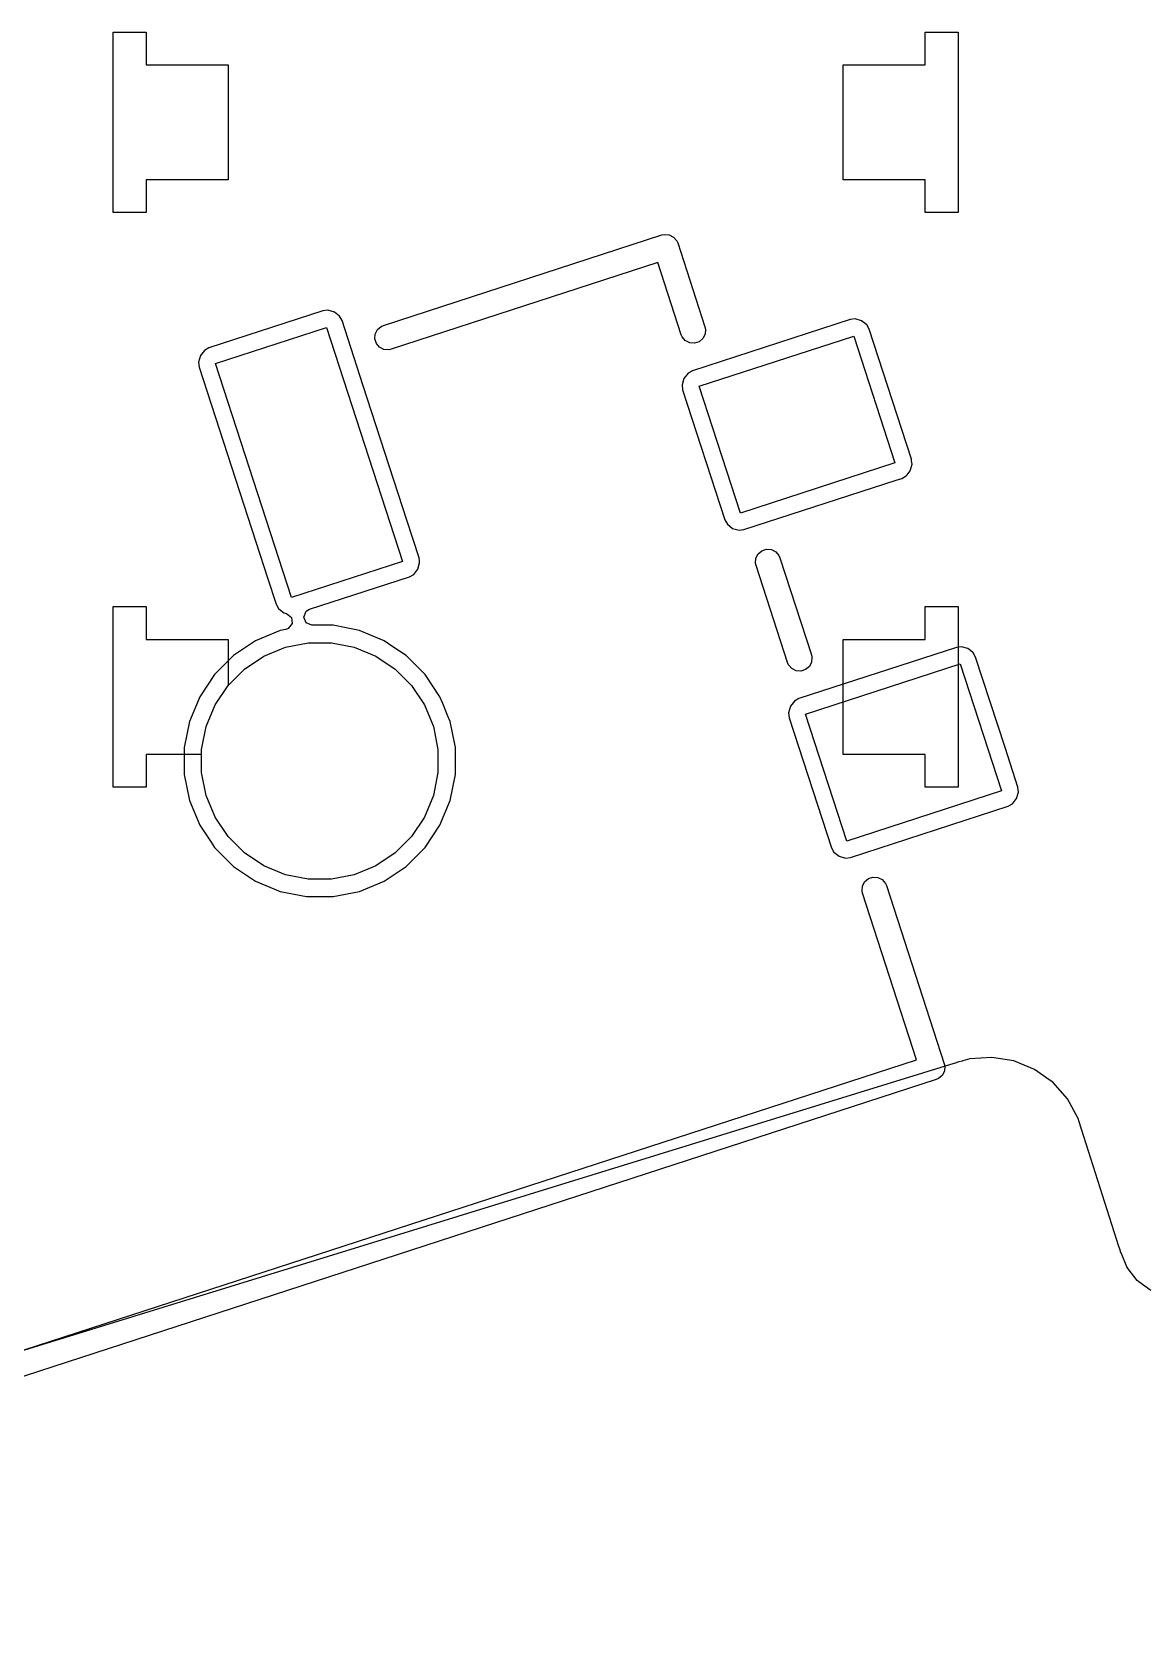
# Model space of a CAD drawing. Extents: x 121.6 to 171.8, y -137.8 to -68.
# Drawn here: x 148.93 to 155.71, y -123.06 to -113.3 of the extents above; entities that cross this region are included whole.
import ezdxf

# ---------------------------------------------------------------- set-up
doc = ezdxf.new("R2010")
doc.units = 0
doc.layers.add('BLACK', color=7, linetype='CONTINUOUS')

msp = doc.modelspace()

# ---------------------------------------------------------------- linework, layer by layer
at = {"layer": 'BLACK', "linetype": 'CONTINUOUS'}
for p, q in [((149.425, -114.4), (149.425, -113.3)), ((149.425, -113.3), (149.625, -113.3)), ((149.625, -113.3), (149.625, -113.5)), ((154.375, -113.5), (154.375, -113.3)), ((154.375, -113.3), (154.575, -113.3)), ((154.575, -113.3), (154.575, -114.4)), ((149.625, -113.5), (150.125, -113.5)), ((150.125, -113.5), (150.125, -114.2)), ((153.875, -114.2), (153.875, -113.5)), ((153.875, -113.5), (154.375, -113.5)), ((150.125, -114.2), (149.625, -114.2)), ((149.625, -114.2), (149.625, -114.4)), ((154.375, -114.2), (153.875, -114.2)), ((154.375, -114.4), (154.375, -114.2)), ((149.625, -114.4), (149.425, -114.4)), ((154.575, -114.4), (154.375, -114.4)), ((152.769876, -114.53583), (152.784466, -114.532628)), ((152.784466, -114.532628), (152.784467, -114.532628)), ((152.784467, -114.532628), (152.814106, -114.534961)), ((151.071898, -115.087538), (152.769876, -114.53583)), ((152.814106, -114.534961), (152.840598, -114.548459)), ((152.840598, -114.548459), (152.859907, -114.571067)), ((152.859907, -114.571067), (152.865894, -114.584753)), ((152.865894, -114.584753), (153.032102, -115.09629)), ((152.744499, -114.704318), (151.118992, -115.232478)), ((152.887161, -115.143384), (152.744499, -114.704318)), ((150.703676, -114.998359), (150.008083, -115.224373)), ((150.733942, -114.994778), (150.703676, -114.998359)), ((150.733945, -114.994778), (150.733942, -114.994778)), ((150.773192, -115.005847), (150.733945, -114.994778)), ((150.773194, -115.005848), (150.773192, -115.005847)), ((150.805211, -115.031088), (150.773194, -115.005848)), ((150.049355, -115.318737), (150.725746, -115.098964)), ((150.725746, -115.098964), (151.188839, -116.524217)), ((150.805212, -115.03109), (150.805211, -115.031088)), ((150.805215, -115.031092), (150.805212, -115.03109)), ((150.820109, -115.05769), (150.805215, -115.031092)), ((150.947389, -115.449416), (150.820109, -115.05769)), ((151.022106, -115.139325), (151.035604, -115.112833)), ((151.035604, -115.112833), (151.058212, -115.093524)), ((151.058212, -115.093524), (151.071898, -115.087538)), ((153.91687, -115.0509), (152.955557, -115.363251)), ((153.032102, -115.09629), (153.035303, -115.110881)), ((153.035303, -115.110881), (153.03297, -115.140521)), ((153.947144, -115.047317), (153.91687, -115.0509)), ((153.947145, -115.047317), (153.947144, -115.047317)), ((153.986391, -115.058386), (153.947145, -115.047317)), ((154.011634, -115.078284), (153.986391, -115.058386)), ((154.018414, -115.083629), (154.011634, -115.078284)), ((154.018417, -115.083633), (154.018414, -115.083629)), ((154.033304, -115.110219), (154.018417, -115.083633)), ((154.033305, -115.110223), (154.033304, -115.110219)), ((154.033309, -115.110229), (154.033305, -115.110223)), ((154.231657, -115.720677), (154.033309, -115.110229)), ((151.019773, -115.168964), (151.022106, -115.139325)), ((151.028961, -115.197241), (151.019773, -115.168964)), ((151.04827, -115.219849), (151.028961, -115.197241)), ((152.893147, -115.15707), (152.887161, -115.143384)), ((152.912456, -115.179678), (152.893147, -115.15707)), ((152.938948, -115.193176), (152.912456, -115.179678)), ((152.968587, -115.195509), (152.938948, -115.193176)), ((152.996864, -115.186322), (152.968587, -115.195509)), ((152.996829, -115.457615), (153.938946, -115.151503)), ((153.019472, -115.167012), (152.996864, -115.186322)), ((153.03297, -115.140521), (153.019472, -115.167012)), ((153.938946, -115.151503), (154.190115, -115.924521)), ((149.956238, -115.271291), (149.945169, -115.310538)), ((149.945169, -115.310538), (149.945169, -115.310542)), ((149.945169, -115.310542), (149.94875, -115.340806)), ((149.956239, -115.271288), (149.956238, -115.271291)), ((149.981479, -115.239271), (149.956239, -115.271288)), ((149.981484, -115.239267), (149.981479, -115.239271)), ((150.008076, -115.224376), (149.981484, -115.239267)), ((150.008083, -115.224373), (150.008076, -115.224376)), ((151.074762, -115.233347), (151.04827, -115.219849)), ((151.104401, -115.23568), (151.074762, -115.233347)), ((151.118992, -115.232478), (151.104401, -115.23568)), ((149.94875, -115.340806), (150.367586, -116.629846)), ((150.512448, -116.74399), (150.049355, -115.318737)), ((152.903712, -115.410169), (152.892643, -115.449416)), ((152.903713, -115.410166), (152.903712, -115.410169)), ((152.928953, -115.378149), (152.903713, -115.410166)), ((152.928958, -115.378145), (152.928953, -115.378149)), ((152.95555, -115.363254), (152.928958, -115.378145)), ((152.955557, -115.363251), (152.95555, -115.363254)), ((151.217261, -116.279995), (150.947389, -115.449416)), ((152.892643, -115.449416), (152.892643, -115.44942)), ((152.892643, -115.44942), (152.896224, -115.479684)), ((152.896224, -115.479684), (153.153634, -116.271904)), ((153.247998, -116.230633), (152.996829, -115.457615)), ((154.290719, -115.902451), (154.231657, -115.720677)), ((154.190115, -115.924521), (153.247998, -116.230633)), ((154.25928, -116.00235), (154.263898, -115.996494)), ((154.263898, -115.996494), (154.28323, -115.97197)), ((154.28323, -115.971969), (154.283232, -115.971967)), ((154.28323, -115.97197), (154.28323, -115.971969)), ((154.283232, -115.971967), (154.294301, -115.93272)), ((154.291743, -115.911107), (154.290719, -115.902451)), ((154.294301, -115.93272), (154.291743, -115.911107)), ((153.270072, -116.331236), (154.19747, -116.029905)), ((154.19747, -116.029905), (154.231389, -116.018884)), ((154.231389, -116.018884), (154.257987, -116.00399)), ((154.257987, -116.00399), (154.25928, -116.00235)), ((151.289443, -116.502147), (151.217261, -116.279995)), ((153.153634, -116.271904), (153.153639, -116.271916)), ((153.153639, -116.271916), (153.168526, -116.298502)), ((153.168526, -116.298502), (153.168529, -116.298506)), ((153.168529, -116.298506), (153.200553, -116.32375)), ((153.200553, -116.32375), (153.239799, -116.334819)), ((153.239799, -116.334819), (153.270072, -116.331236)), ((153.343107, -116.505082), (153.356605, -116.47859)), ((153.356605, -116.47859), (153.379213, -116.459281)), ((153.379213, -116.459281), (153.40749, -116.450093)), ((153.40749, -116.450093), (153.437129, -116.452426)), ((153.437129, -116.452426), (153.463621, -116.465924)), ((153.463621, -116.465924), (153.48293, -116.488532)), ((151.188839, -116.524217), (150.512448, -116.74399)), ((151.256711, -116.603686), (151.281956, -116.571663)), ((151.281956, -116.571663), (151.293025, -116.532416)), ((151.291635, -116.52068), (151.289443, -116.502147)), ((151.293025, -116.532416), (151.291635, -116.52068)), ((153.340774, -116.534721), (153.343107, -116.505082)), ((153.343975, -116.549312), (153.340774, -116.534721)), ((153.536097, -117.140602), (153.343975, -116.549312)), ((153.48293, -116.488532), (153.488917, -116.502218)), ((153.488917, -116.502218), (153.681038, -117.093508)), ((150.367586, -116.629846), (150.418085, -116.785264)), ((150.621171, -116.816438), (151.230113, -116.61858)), ((151.230113, -116.61858), (151.256711, -116.603686)), ((149.425, -117.9), (149.425, -116.8)), ((149.425, -116.8), (149.625, -116.8)), ((149.625, -116.8), (149.625, -117)), ((150.418085, -116.785264), (150.432979, -116.811862)), ((150.432979, -116.811862), (150.43298, -116.811863)), ((150.43298, -116.811863), (150.432982, -116.811865)), ((150.432982, -116.811865), (150.464999, -116.837105)), ((150.464999, -116.837105), (150.465002, -116.837107)), ((150.465002, -116.837107), (150.48148, -116.841754)), ((150.48148, -116.841754), (150.511533, -116.865445)), ((150.511533, -116.865445), (150.516032, -116.903448)), ((150.586623, -116.863991), (150.601268, -116.828636)), ((150.601268, -116.899346), (150.586623, -116.863991)), ((150.601268, -116.828636), (150.621171, -116.816438)), ((154.375, -117), (154.375, -116.8)), ((154.375, -116.8), (154.575, -116.8)), ((154.575, -116.8), (154.575, -117.9)), ((150.443314, -116.945748), (150.292921, -117.008043)), ((150.443315, -116.945748), (150.443314, -116.945748)), ((150.477664, -116.938916), (150.443315, -116.945748)), ((150.492341, -116.933501), (150.477664, -116.938916)), ((150.516032, -116.903448), (150.492341, -116.933501)), ((150.636623, -116.913991), (150.601268, -116.899346)), ((150.76576, -116.913991), (150.636623, -116.913991)), ((150.765763, -116.913991), (150.76576, -116.913991)), ((150.845769, -116.929905), (150.765763, -116.913991)), ((150.925418, -116.945748), (150.845769, -116.929905)), ((150.992762, -116.973643), (150.925418, -116.945748)), ((151.075813, -117.008043), (150.992762, -116.973643)), ((149.625, -117), (150.125, -117)), ((150.125, -117), (150.125, -117.280939)), ((150.292921, -117.008043), (150.157567, -117.098483)), ((150.343123, -117.101968), (150.47423, -117.047662)), ((150.343123, -117.101968), (150.47423, -117.047662)), ((150.47423, -117.047662), (150.613412, -117.019977)), ((150.47423, -117.047662), (150.613412, -117.019977)), ((150.613412, -117.019977), (150.755322, -117.019977)), ((150.613412, -117.019977), (150.755322, -117.019977)), ((150.755322, -117.019977), (150.894504, -117.047662)), ((150.755322, -117.019977), (150.894504, -117.047662)), ((150.894504, -117.047662), (151.025611, -117.101968)), ((150.894504, -117.047662), (151.025611, -117.101968)), ((151.075814, -117.008044), (151.075812, -117.008043)), ((151.075812, -117.008043), (151.075813, -117.008043)), ((151.130425, -117.044534), (151.075814, -117.008044)), ((151.211041, -117.0984), (151.130425, -117.044534)), ((154.565805, -117.048117), (153.604492, -117.360468)), ((153.875, -117.7), (153.875, -117)), ((153.875, -117), (154.375, -117)), ((154.596079, -117.044534), (154.565805, -117.048117)), ((154.59608, -117.044534), (154.596079, -117.044534)), ((154.635326, -117.055603), (154.59608, -117.044534)), ((154.650347, -117.067444), (154.635326, -117.055603)), ((154.667349, -117.080846), (154.650347, -117.067444)), ((150.157567, -117.098483), (150.042459, -117.213591)), ((150.22513, -117.180809), (150.343123, -117.101968)), ((150.22513, -117.180809), (150.343123, -117.101968)), ((151.025611, -117.101968), (151.143604, -117.180809)), ((151.025611, -117.101968), (151.143604, -117.180809)), ((151.211167, -117.098484), (151.211041, -117.0984)), ((151.326274, -117.213591), (151.211167, -117.098484)), ((153.542083, -117.154288), (153.536097, -117.140602)), ((153.561392, -117.176896), (153.542083, -117.154288)), ((153.645764, -117.454832), (154.587881, -117.14872)), ((153.668408, -117.16423), (153.6458, -117.183539)), ((153.681906, -117.137739), (153.668408, -117.16423)), ((153.681038, -117.093508), (153.684239, -117.108099)), ((153.684239, -117.108099), (153.681906, -117.137739)), ((154.587881, -117.14872), (154.83905, -117.921738)), ((154.667352, -117.08085), (154.667349, -117.080846)), ((154.682239, -117.107436), (154.667352, -117.08085)), ((154.68224, -117.10744), (154.682239, -117.107436)), ((154.682244, -117.107446), (154.68224, -117.10744)), ((154.861454, -117.658994), (154.682244, -117.107446)), ((150.042459, -117.213591), (149.952019, -117.348945)), ((150.124785, -117.281154), (150.22513, -117.180809)), ((150.125, -117.280939), (150.22513, -117.180809)), ((151.143604, -117.180809), (151.243949, -117.281154)), ((151.143604, -117.180809), (151.243949, -117.281154)), ((151.416714, -117.348944), (151.326274, -117.213591)), ((153.587884, -117.190394), (153.561392, -117.176896)), ((153.617523, -117.192727), (153.587884, -117.190394)), ((153.6458, -117.183539), (153.617523, -117.192727)), ((149.952019, -117.348945), (149.889724, -117.499338)), ((150.045944, -117.399147), (150.124785, -117.281154)), ((151.243949, -117.281154), (151.32279, -117.399147)), ((151.243949, -117.281154), (151.32279, -117.399147)), ((151.433657, -117.389848), (151.416714, -117.348944)), ((153.604485, -117.360471), (153.577893, -117.375362)), ((153.604492, -117.360468), (153.604485, -117.360471)), ((149.991638, -117.530254), (150.045944, -117.399147)), ((151.32279, -117.399147), (151.377096, -117.530254)), ((151.32279, -117.399147), (151.377096, -117.530254)), ((151.457178, -117.446633), (151.433657, -117.389848)), ((151.465512, -117.466753), (151.457178, -117.446633)), ((153.552647, -117.407386), (153.541578, -117.446633)), ((153.541578, -117.446633), (153.541578, -117.446637)), ((153.541578, -117.446637), (153.545159, -117.476901)), ((153.552648, -117.407383), (153.552647, -117.407386)), ((153.577888, -117.375366), (153.552648, -117.407383)), ((153.577893, -117.375362), (153.577888, -117.375366)), ((153.896933, -118.22785), (153.645764, -117.454832)), ((149.889724, -117.499341), (149.857967, -117.658994)), ((149.889724, -117.499338), (149.889724, -117.499341)), ((149.963953, -117.669436), (149.991638, -117.530254)), ((151.377096, -117.530254), (151.404781, -117.669436)), ((151.377096, -117.530254), (151.404781, -117.669436)), ((151.479009, -117.499338), (151.465512, -117.466753)), ((151.479009, -117.499339), (151.479009, -117.499338)), ((151.510767, -117.658998), (151.479009, -117.499339)), ((153.545159, -117.476901), (153.802569, -118.269121)), ((149.963953, -117.7), (149.625, -117.7)), ((149.625, -117.7), (149.625, -117.9)), ((149.857967, -117.658994), (149.857967, -117.821787)), ((149.963953, -117.811346), (149.963953, -117.669436)), ((149.963953, -117.811346), (149.963953, -117.7)), ((151.404781, -117.669436), (151.404781, -117.811346)), ((151.404781, -117.669436), (151.404781, -117.811346)), ((151.510767, -117.821784), (151.510767, -117.658998)), ((154.375, -117.7), (153.875, -117.7)), ((154.375, -117.9), (154.375, -117.7)), ((154.939654, -117.899668), (154.861454, -117.658994)), ((149.857967, -117.821787), (149.889724, -117.98144)), ((149.991638, -117.950528), (149.963953, -117.811346)), ((149.991638, -117.950528), (149.963953, -117.811346)), ((151.404781, -117.811346), (151.377096, -117.950528)), ((151.404781, -117.811346), (151.377096, -117.950528)), ((151.479009, -117.981443), (151.510767, -117.821784)), ((149.625, -117.9), (149.425, -117.9)), ((150.045944, -118.081635), (149.991638, -117.950528)), ((150.045944, -118.081635), (149.991638, -117.950528)), ((151.377096, -117.950528), (151.32279, -118.081635)), ((151.377096, -117.950528), (151.32279, -118.081635)), ((154.83905, -117.921738), (153.896933, -118.22785)), ((154.575, -117.9), (154.375, -117.9)), ((154.932167, -117.969184), (154.943236, -117.929937)), ((154.939989, -117.9025), (154.939654, -117.899668)), ((154.943236, -117.929937), (154.939989, -117.9025)), ((149.889724, -117.98144), (149.889724, -117.981443)), ((149.889724, -117.981443), (149.952019, -118.131836)), ((151.416714, -118.131838), (151.479009, -117.981443)), ((153.919007, -118.328453), (154.880324, -118.016101)), ((154.880324, -118.016101), (154.906922, -118.001207)), ((154.906922, -118.001207), (154.932167, -117.969184)), ((149.952019, -118.131836), (150.021063, -118.235169)), ((150.124785, -118.199628), (150.045944, -118.081635)), ((150.124785, -118.199628), (150.045944, -118.081635)), ((151.32279, -118.081635), (151.243949, -118.199628)), ((151.32279, -118.081635), (151.243949, -118.199628)), ((151.326274, -118.267191), (151.416714, -118.131838)), ((150.021063, -118.235169), (150.04246, -118.267191)), ((150.22513, -118.299973), (150.124785, -118.199628)), ((150.22513, -118.299973), (150.124785, -118.199628)), ((151.243949, -118.199628), (151.143604, -118.299973)), ((151.243949, -118.199628), (151.143604, -118.299973)), ((150.04246, -118.267191), (150.157567, -118.382298)), ((150.343123, -118.378814), (150.22513, -118.299973)), ((150.343123, -118.378814), (150.22513, -118.299973)), ((151.143604, -118.299973), (151.025611, -118.378814)), ((151.143604, -118.299973), (151.025611, -118.378814)), ((151.211167, -118.382298), (151.326274, -118.267191)), ((153.802569, -118.269121), (153.802574, -118.269133)), ((153.802574, -118.269133), (153.817461, -118.295719)), ((153.817461, -118.295719), (153.817464, -118.295723)), ((153.817464, -118.295723), (153.849488, -118.320967)), ((153.849488, -118.320967), (153.888734, -118.332036)), ((153.888734, -118.332036), (153.919007, -118.328453)), ((150.157567, -118.382298), (150.29292, -118.472738)), ((150.47423, -118.43312), (150.343123, -118.378814)), ((150.47423, -118.43312), (150.343123, -118.378814)), ((150.613412, -118.460805), (150.47423, -118.43312)), ((150.613412, -118.460805), (150.47423, -118.43312)), ((150.894504, -118.43312), (150.755322, -118.460805)), ((150.894504, -118.43312), (150.755322, -118.460805)), ((151.025611, -118.378814), (150.894504, -118.43312)), ((151.025611, -118.378814), (150.894504, -118.43312)), ((151.075814, -118.472738), (151.211167, -118.382298)), ((150.29292, -118.472738), (150.443315, -118.535033)), ((150.443315, -118.535033), (150.602974, -118.566791)), ((150.755322, -118.460805), (150.613412, -118.460805)), ((150.755322, -118.460805), (150.613412, -118.460805)), ((150.76576, -118.566791), (150.925419, -118.535033)), ((150.925419, -118.535033), (151.075814, -118.472738)), ((153.989709, -118.531938), (153.992042, -118.502299)), ((153.99291, -118.546529), (153.989709, -118.531938)), ((153.992042, -118.502299), (154.00554, -118.475807)), ((154.00554, -118.475807), (154.028148, -118.456498)), ((154.028148, -118.456498), (154.056425, -118.44731)), ((154.056425, -118.44731), (154.086064, -118.449643)), ((154.086064, -118.449643), (154.112556, -118.463141)), ((154.112556, -118.463141), (154.131865, -118.485749)), ((154.131865, -118.485749), (154.137852, -118.499435)), ((154.137852, -118.499435), (154.490644, -119.58522)), ((150.602974, -118.566791), (150.60298, -118.566791)), ((150.60298, -118.566791), (150.765754, -118.566791)), ((150.765754, -118.566791), (150.76576, -118.566791)), ((154.322156, -119.559843), (153.99291, -118.546529)), ((144.055501, -122.895682), (154.322156, -119.559843)), ((154.548616, -119.583748), (144.422666, -122.703259)), ((154.490644, -119.58522), (154.493845, -119.599811)), ((154.493845, -119.599811), (154.491512, -119.629451)), ((154.550697, -119.582807), (154.548616, -119.583748)), ((154.580643, -119.573879), (154.550697, -119.582807)), ((154.580644, -119.573879), (154.580643, -119.573879)), ((154.580919, -119.573798), (154.580644, -119.573879)), ((154.599516, -119.568069), (154.580919, -119.573798)), ((154.600035, -119.568117), (154.599516, -119.568069)), ((154.605042, -119.56663), (154.600035, -119.568117)), ((154.646313, -119.554366), (154.605041, -119.566629)), ((154.605041, -119.566629), (154.605042, -119.56663)), ((154.646317, -119.554365), (154.646313, -119.554366)), ((154.781708, -119.545741), (154.646317, -119.554365)), ((154.781709, -119.545741), (154.781708, -119.545741)), ((154.781712, -119.545741), (154.781709, -119.545741)), ((154.915595, -119.567686), (154.781712, -119.545741)), ((154.915597, -119.567686), (154.915595, -119.567686)), ((154.915598, -119.567687), (154.915597, -119.567686)), ((155.041147, -119.619079), (154.915598, -119.567687)), ((154.44172, -119.681238), (144.030125, -123.064172)), ((154.455397, -119.675254), (154.44172, -119.681238)), ((154.455406, -119.675252), (154.455397, -119.675254)), ((154.478014, -119.655943), (154.455406, -119.675252)), ((154.491512, -119.629451), (154.478014, -119.655943)), ((155.041151, -119.619081), (155.041147, -119.619079)), ((155.131146, -119.682599), (155.041151, -119.619081)), ((155.151994, -119.697314), (155.131146, -119.682599)), ((155.24248, -119.798401), (155.151994, -119.697314)), ((155.308004, -119.917199), (155.24248, -119.798401)), ((155.308004, -119.9172), (155.308004, -119.917199)), ((155.308006, -119.917204), (155.308004, -119.9172)), ((155.314021, -119.938217), (155.308006, -119.917204)), ((155.325304, -119.977635), (155.314021, -119.938217)), ((155.326289, -119.981075), (155.325304, -119.977635)), ((155.326732, -119.982537), (155.326289, -119.981075)), ((155.555702, -120.698071), (155.326732, -119.982537)), ((155.559931, -120.707592), (155.555702, -120.698071)), ((155.559973, -120.707749), (155.559931, -120.707592)), ((155.559974, -120.70775), (155.559973, -120.707749)), ((155.565251, -120.727247), (155.559974, -120.70775)), ((155.56607, -120.730274), (155.565251, -120.727247)), ((155.568286, -120.736696), (155.56607, -120.730274)), ((155.604713, -120.822722), (155.568286, -120.736696)), ((155.611654, -120.834385), (155.604713, -120.822722)), ((155.667612, -120.904585), (155.611654, -120.834385)), ((155.677438, -120.913954), (155.667612, -120.904585)), ((155.750227, -120.96651), (155.677438, -120.913954))]:
    msp.add_line(p, q, dxfattribs=at)

doc.saveas('drawing.dxf')
